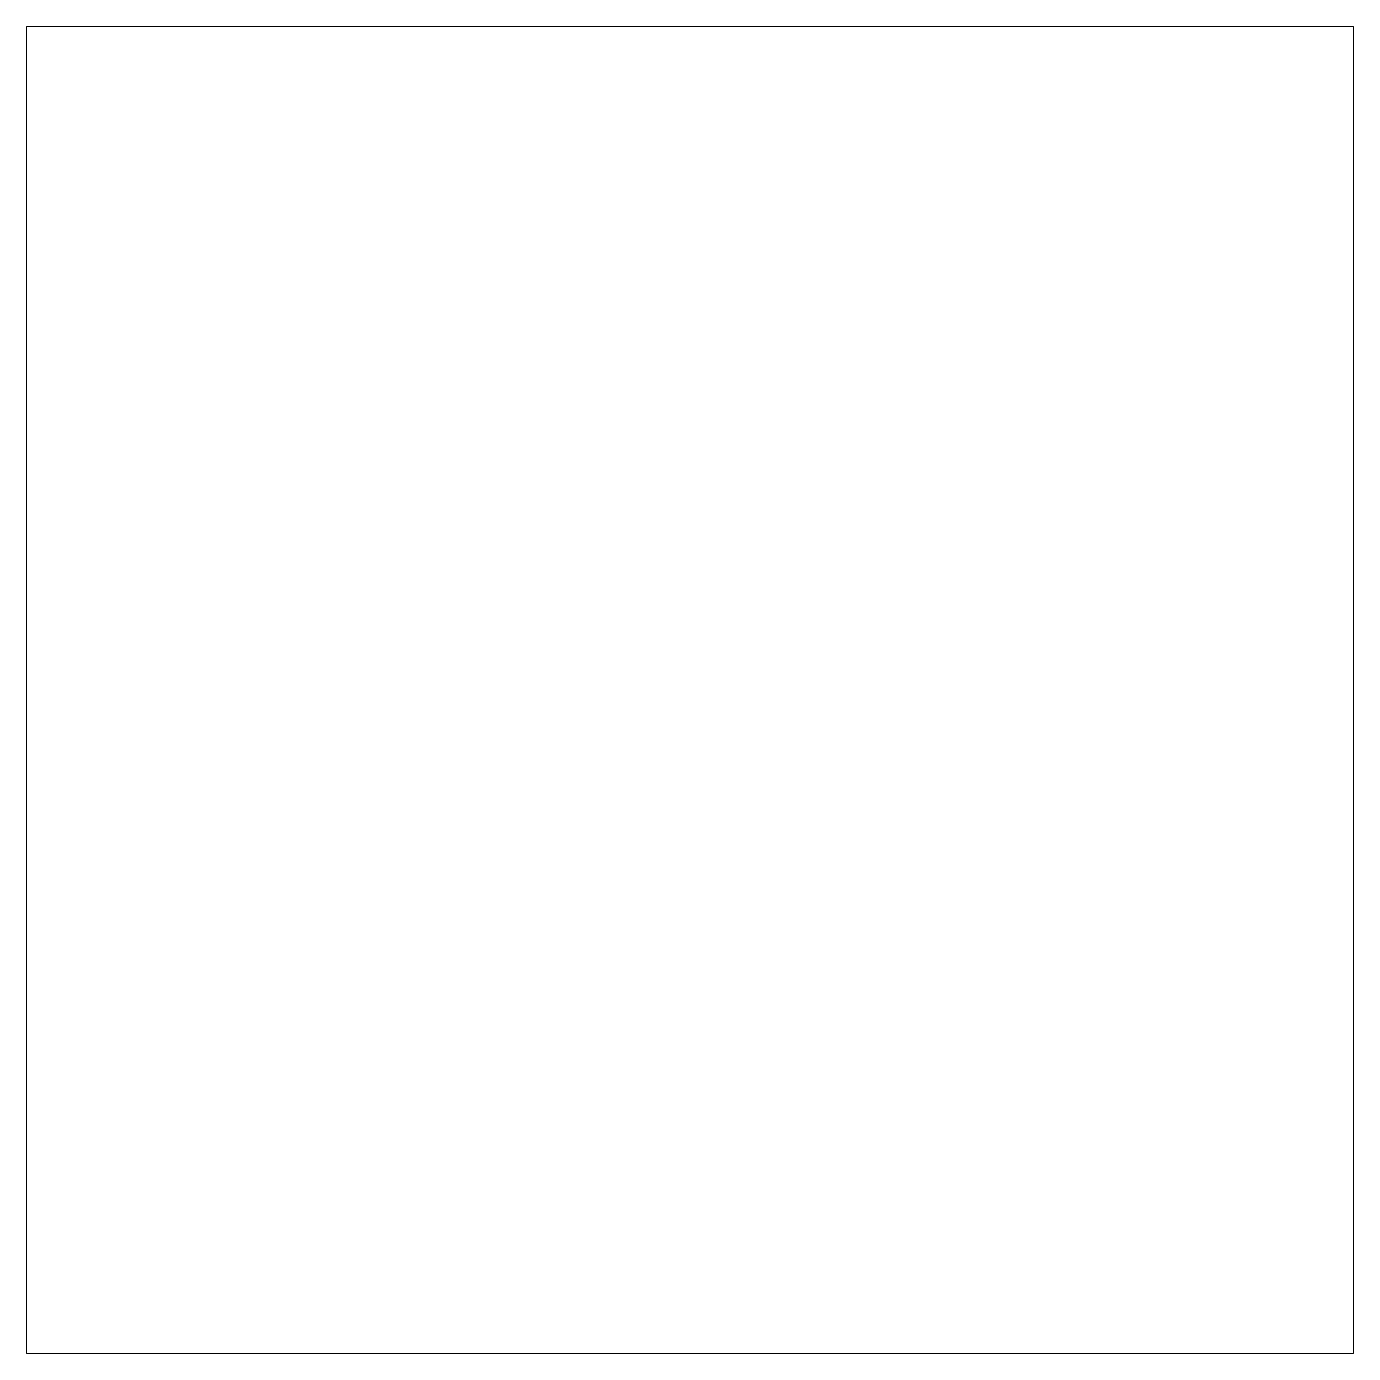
# Model space of a CAD drawing. Header units: millimetres. Extents: x 0 to 41, y 0 to 41.
import ezdxf

# ---------------------------------------------------------------- set-up
doc = ezdxf.new("R2010")
doc.units = ezdxf.units.MM
doc.layers.add('1. Engrave (Raster)', color=18, linetype='Continuous', lineweight=5, true_color=0x000000)
picture_1 = doc.add_image_def('image1.jpeg', size_in_pixel=(2050, 2050))

msp = doc.modelspace()

# ---------------------------------------------------------------- pictures from other files: only their frames are drawn
at = {"layer": '1. Engrave (Raster)'}
image = msp.add_image(picture_1, insert=(0, 0), size_in_units=(41, 41), dxfattribs=at)
image.dxf.flags = 7

doc.saveas('drawing.dxf')
